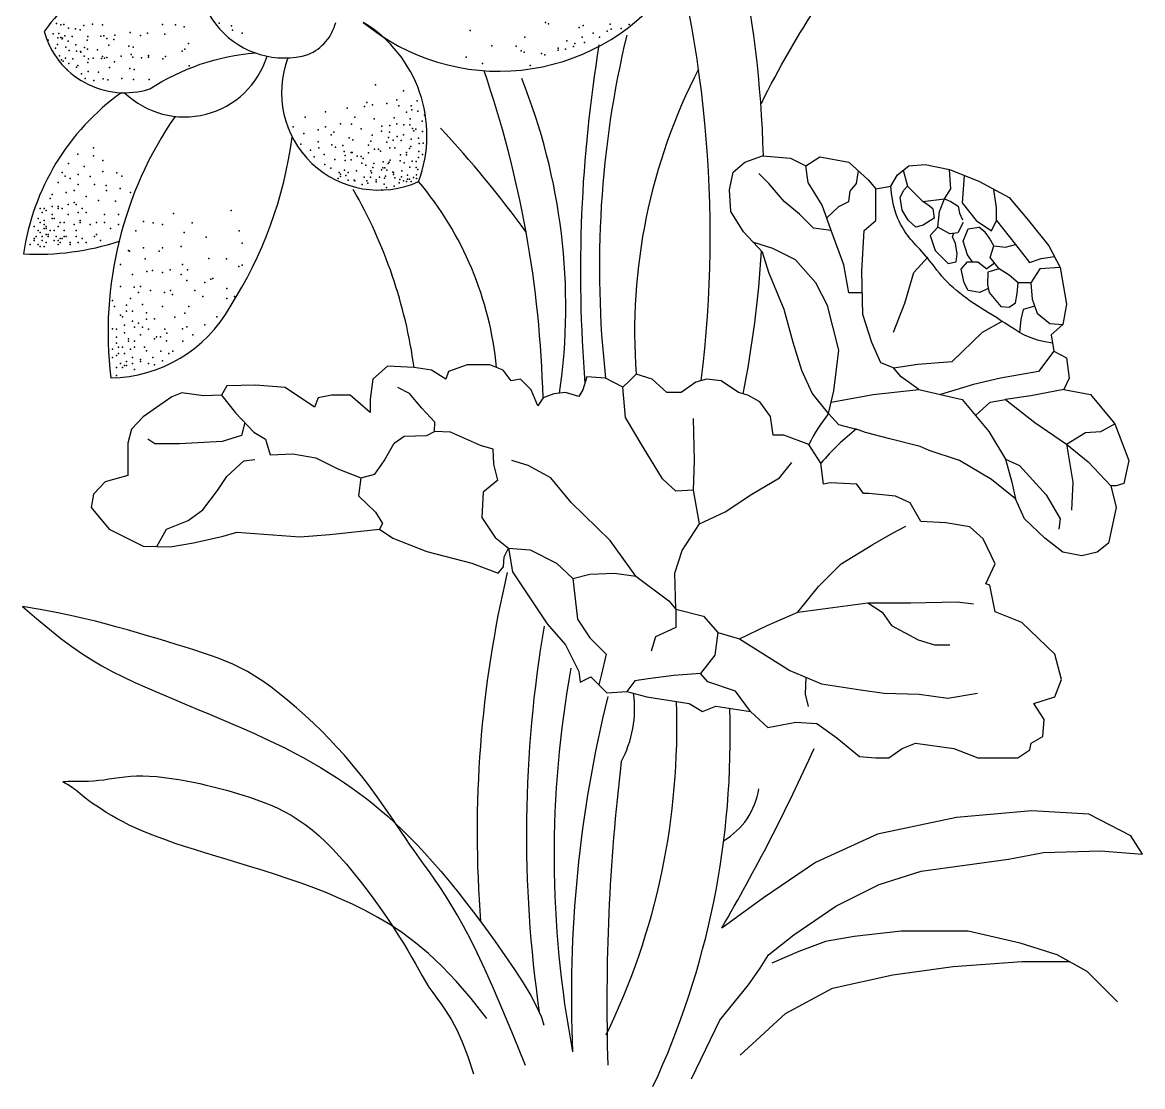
# Model space of a CAD drawing. Header units: millimetres. Extents: x 12377 to 30673, y 89761 to 101952.
# Drawn here: x 23471.8 to 23818.9, y 98229.8 to 98559.6 of the extents above; entities that cross this region are included whole.
import ezdxf

# ---------------------------------------------------------------- set-up
doc = ezdxf.new("R2010")
doc.units = ezdxf.units.MM

# ---------------------------------------------------------------- blocks, each defined once
blk = doc.blocks.new('A$C6EED35F2')
for points in [[(228.98, 412.64, -0.063275), (268.71, 472.71, -0.079218), (346.02, 459.12, 0.232108), (260.96, 484.15, 0.073149), (224.46, 447.37)], [(105.62, 437.77, 0.420644), (199.5, 447.71, 0.531994), (108.91, 448.49, 0.530247)], [(54.38, 454.26, 0.297508), (6.76, 434.92, 0.424749), (39.48, 417.16, -0.125161), (72.18, 428.29)], [(30.68, 415.98, 0.20457), (0.36, 366.01, 0.091658), (29.95, 369.96, 0.091658)], [(47.3, 408.64, 0.18252), (27.39, 327.64, 0.269258), (64.37, 349.67, 0.110481), (83.57, 402.24)]]:
    blk.add_lwpolyline(points, format="xyb")
for points in [[(249.82, 316.55), (244.7, 322.85), (241.54, 329.93), (238.79, 338.6), (236.03, 348.83), (231.3, 360.25), (229.33, 366.55), (223.42, 372.84), (219.48, 379.14), (219.08, 385.83), (220.27, 391.35), (223.81, 394.5), (229.33, 396.46), (238, 395.68), (242.73, 393.31), (247.06, 396.07), (256.12, 394.5), (262.04, 388.98), (264.4, 386.23), (269.13, 387.02), (271.1, 390.56), (274.65, 393.31), (279.77, 393.71), (287.26, 392.13), (296.32, 388.59), (305.78, 383.47), (311.69, 376.39), (317.99, 368.51), (321.54, 361.82), (323.51, 350.41), (322.33, 344.11), (318.78, 340.96), (319.57, 335.84), (323.51, 333.87), (324.3, 327.57), (322.72, 324.03), (331, 322.46), (338.48, 313.4), (342.82, 301.99), (341.24, 294.9), (338.88, 294.11), (337.3, 294.11), (338.88, 287.42), (336.51, 276.4), (332.97, 273.64), (328.24, 272.46), (322.33, 273.64), (316.81, 277.97), (310.5, 283.88), (307.75, 290.18), (300.26, 296.08), (290.41, 301.99), (280.95, 305.13), (278.19, 306.32), (268.73, 308.68), (261.25, 310.65), (259.28, 311.43), (252.97, 313.01), (249.82, 316.55)], [(260.26, 353.95), (256.12, 353.95), (254.55, 362.61), (250.61, 373.24), (247.85, 381.11), (243.51, 388.2), (242.73, 393.31)], [(250.61, 373.24), (245.09, 374.02), (240.76, 378.36), (236.03, 382.29), (231.3, 387.8), (228.15, 390.95)], [(249.23, 377.17), (252.97, 380.72), (256.12, 382.29), (256.52, 385.44), (258.49, 387.8), (259.08, 391.74)], [(272.87, 391.94), (274.25, 387), (278.98, 382.28), (285.68, 383.06), (287.65, 386.21), (287.26, 392.13)], [(291.79, 390.36), (291.19, 381.88), (295.53, 376.37), (300.26, 373.22), (301.83, 376.37), (301.83, 380.31), (301.05, 386.03)], [(277.8, 324.03), (272.28, 327.97), (269.92, 330.72), (265.98, 332.3), (263.22, 338.6), (260.46, 347.26), (260.07, 360.64), (260.85, 373.24), (264.4, 376.39), (264.4, 386.23)], [(319.17, 338.4), (316.77, 338.73), (314.57, 339.27), (312.54, 339.97), (310.69, 340.79), (308.97, 341.7), (307.37, 342.66), (305.88, 343.63), (304.46, 344.57), (303.11, 345.44), (301.82, 346.27), (300.57, 347.04), (299.36, 347.79), (298.19, 348.51), (297.05, 349.23), (295.92, 349.94), (294.81, 350.67), (293.7, 351.42), (292.61, 352.19), (291.54, 352.99), (290.48, 353.81), (289.46, 354.65), (288.46, 355.51), (287.51, 356.39), (286.6, 357.29), (285.74, 358.21), (284.92, 359.14), (284.14, 360.07), (283.39, 361), (282.67, 361.92), (281.97, 362.81), (281.29, 363.68), (280.62, 364.51), (279.96, 365.3), (279.31, 366.05), (278.67, 366.77), (278.04, 367.46), (277.44, 368.11), (276.85, 368.75), (276.29, 369.36), (275.76, 369.96), (275.26, 370.54), (274.78, 371.13), (274.32, 371.73), (273.88, 372.34), (273.44, 373), (273, 373.69), (272.57, 374.45), (272.12, 375.27), (271.66, 376.18), (271.19, 377.19), (270.74, 378.34), (270.31, 379.64), (269.93, 381.14), (269.59, 382.85), (269.32, 384.8), (269.13, 387.02)], [(282.14, 379.95), (282.48, 377.11), (279.13, 374.94), (276.79, 374.27), (274.45, 376.44), (272.61, 379.62), (271.94, 383.63), (273.12, 385.8), (274.25, 387)], [(282.14, 379.95), (280.64, 381.12), (278.98, 382.28)], [(291.5, 375.78), (289.83, 372.6), (287.33, 372.27), (283.65, 374.27), (284.15, 379.12), (285.68, 383.06), (287.66, 382.29), (290, 380.79), (290.33, 378.61), (291.34, 376.61)], [(301.83, 376.37), (307.74, 368.89), (312.08, 363.38), (315.63, 364.56), (319.77, 365.17)], [(283.65, 374.27), (281.31, 371.77), (282.81, 367.09), (286.82, 363.08), (289.33, 363.58), (289.67, 366.09), (289.16, 369.26), (288.16, 371.27), (288.58, 372.44)], [(294.43, 363.58), (292.84, 365.76), (291.5, 369.93), (293.01, 373.77), (296.35, 374.27), (296.35, 374.27)], [(301.05, 368.5), (299.7, 370.93), (298.36, 372.77), (296.35, 374.27)], [(249.82, 316.55), (251.4, 323.64), (252.97, 336.23), (249.43, 350.01), (245.88, 357.1), (239.57, 364.18), (232.48, 367.73), (226.37, 369.69)], [(312.47, 357.08), (308.53, 357.08), (305.77, 359.44), (302.62, 361.41), (299.86, 364.96), (301.05, 368.5), (304.59, 368.11), (307.74, 368.89)], [(269.92, 341.74), (273.46, 350.8), (276.22, 360.25), (280.56, 364.97)], [(299.28, 355.32), (296.69, 354.06), (293.01, 354.73), (291.84, 357.07), (290.84, 361.25), (292.84, 363.58), (296.02, 363.58), (298.86, 361.41), (298.86, 361.41)], [(301.24, 363.18), (298.86, 361.41)], [(302.62, 361.41), (299.19, 360.41), (299.03, 356.57), (299.53, 354.06), (303.21, 349.72), (305.71, 349.56), (307.72, 350.89), (308.22, 353.73), (308.53, 357.08)], [(321.54, 361.82), (315.23, 361.41), (312.47, 357.08), (312.87, 351.97), (314.44, 347.63), (318.38, 344.49), (322.33, 344.11)], [(313.66, 349.8), (310.11, 348.82), (309.32, 345.67), (308.97, 341.7)], [(269.92, 330.72), (277.4, 331.9), (288.04, 332.69), (297.5, 341.74), (303.81, 345.29)], [(319.57, 335.84), (314.84, 329.54), (303.02, 327.57), (294.74, 325.6), (284.5, 322.46)], [(147.31, 295.88), (142.78, 292.17), (142.37, 284.35), (146.49, 278.18), (150.61, 274.89), (151.85, 267.48), (157.61, 258.84), (162.56, 251.43), (168.33, 244.84), (172.45, 236.61), (172.86, 233.32), (176.15, 234.96), (181.1, 230.02), (187.28, 230.44), (193.46, 228.79), (206.64, 226.73), (210.76, 224.26), (214.88, 225.91), (225.59, 224.26), (230.95, 219.32), (239.6, 220.97), (246.19, 220.56), (252.37, 216.03), (259.38, 210.27), (264.32, 209.86), (268.44, 209.86), (272.56, 212.74), (276.68, 214.39), (288.63, 212.74), (296.04, 209.86), (308.4, 209.86), (312.11, 212.33), (312.52, 214.39), (316.23, 216.44), (316.64, 221.79), (313.35, 226.73), (319.94, 228.79), (322, 234.14), (319.94, 241.96), (309.64, 251.84), (301.4, 255.13), (299.75, 263.36), (298.51, 263.77), (301.4, 269.95), (297.69, 277.77), (293.57, 281.47), (286.15, 282.71), (278.33, 283.12), (275.03, 288.88), (270.5, 290.94), (262.26, 291.76), (260.61, 291.76), (258.55, 294.64), (250.31, 295.05), (248.25, 294.64), (247.43, 301.23), (243.72, 306.99), (235.89, 309.87), (232.6, 309.87), (231.77, 315.63), (228.48, 320.16), (224.77, 322.22), (221.88, 323.04), (216.53, 326.74), (212, 327.16), (208.7, 326.33), (204.17, 323.04), (199.64, 323.04), (195.1, 327.16), (190.16, 328.8), (188.1, 326.74), (186.04, 324.69), (180.69, 327.57), (174.92, 327.98), (173.68, 323.86), (172.45, 321.81), (168.33, 323.04), (164.62, 322.63), (161.32, 321.39), (159.67, 318.92), (157.61, 323.86), (154.32, 327.16), (151.43, 326.74), (148.96, 330.04), (144.84, 331.68), (137.84, 331.68), (132.07, 329.63), (131.25, 327.16), (126.71, 330.04), (121.36, 330.86), (113.12, 331.27), (108.59, 327.16), (107.76, 320.98), (107.76, 316.87), (101.58, 322.22), (95.81, 322.22), (91.69, 321.39), (90.46, 318.51), (81.37, 324.66), (72.24, 325.38), (63.36, 325.14), (61.68, 322.26), (56.16, 322.02), (49.43, 322.98), (46.31, 321.78), (41.51, 318.42), (37.43, 315.54), (33.83, 311.71), (32.63, 307.39), (32.63, 300.67), (32.63, 297.32), (25.67, 295.4), (22.06, 291.56), (21.34, 287.48), (26.87, 280.77), (37.43, 275.49), (45.83, 275.25), (53.04, 276.45), (62.16, 278.61), (66.48, 279.81), (85.93, 278.37), (95.29, 279.09), (110.66, 280.77), (114.74, 277.89), (125.3, 273.81), (139.23, 270.21), (147.39, 267.1), (149.07, 269.01), (149.31, 272.13), (150.61, 274.89)], [(147.31, 295.88), (146.06, 300.92), (145.82, 305.48), (141.98, 306.67), (132.62, 310.75), (127.7, 310.99), (127.82, 313.87), (123.74, 318.19), (119.9, 322.74), (116.29, 324.66)], [(207.9, 292.82), (202.49, 292.5), (198.36, 296.31), (192.32, 306.16), (186.92, 315.37), (186.04, 324.69)], [(250.61, 320.09), (263.61, 322.46), (277.8, 324.03), (291.2, 320.88), (299.47, 311.04), (304.59, 302.38), (306.56, 295.29), (307.75, 290.18)], [(322.72, 324.03), (312.47, 322.06), (304.59, 320.88)], [(61.68, 322.26), (66, 316.74), (71.76, 310.75), (75.36, 308.59), (76.8, 303.79), (83.77, 304.03), (90.97, 302.83), (97.69, 299.47), (104.89, 296.6), (109.22, 297.8), (112.1, 301.87), (115.22, 307.39), (118.34, 309.55), (125.3, 309.79), (127.7, 310.99)], [(295.33, 315.96), (299.87, 320.09), (304.59, 320.88), (313.66, 313.79), (323.51, 307.1), (330.21, 301.59), (337.3, 294.11)], [(68.88, 313.75), (67.92, 309.79), (61.92, 307.87), (48.71, 307.15), (41.03, 307.15), (38.87, 308.59)], [(209.81, 282.34), (207.9, 292.82), (208.22, 302.03), (207.9, 315.05)], [(323.51, 307.1), (329.42, 310.65), (334.15, 311.04), (338.48, 313.4)], [(323.51, 307.1), (325.48, 295.29), (325.08, 286.63)], [(41.63, 275.37), (44.63, 280.77), (51.35, 283.4), (55.92, 286.76), (60.48, 292.76), (63.36, 297.08), (68.64, 301.87), (72, 302.35)], [(190.1, 266.14), (182.15, 277.26), (170.07, 289.01), (163.71, 296.63), (156.72, 300.44), (151.63, 302.03)], [(304.59, 302.38), (308.93, 300.41), (317.2, 291.36), (321.54, 283.88), (321.14, 280.73)], [(170.55, 265.42), (175.79, 266.78), (183.42, 267.1), (190.1, 266.14), (200.27, 258.52), (202.49, 255.98), (202.18, 267.1), (204.4, 274.08), (209.81, 282.34), (217.75, 286.15), (226.02, 291.55), (234.6, 296.63), (238.42, 301.39)], [(104.89, 296.6), (104.17, 291.08), (109.46, 286.04), (111.62, 282.45), (110.66, 280.77)], [(240.32, 255.03), (246.68, 262.97), (253.67, 269.95), (263.53, 275.99), (269.57, 279.48), (273.7, 281.7)], [(150.61, 274.89), (157.35, 274.3), (165.51, 270.22), (170.55, 265.42), (171.98, 252.81), (175.79, 247.09), (180.88, 242.01), (179.29, 235.34), (178.63, 232.49)], [(222.2, 246.77), (230.79, 250.9), (240.32, 255.03), (261.94, 257.89), (275.29, 257.89), (289.59, 258.2), (294.68, 257.57)], [(261.94, 257.89), (266.39, 255.03), (269.25, 250.9), (277.51, 246.46), (282.6, 244.87), (287.37, 244.87)], [(0, 256.81), (4.41, 253), (8.36, 249.7), (11.95, 246.85), (15.27, 244.36), (18.42, 242.17), (21.5, 240.2), (24.61, 238.38), (27.84, 236.65), (31.27, 234.93), (34.89, 233.23), (38.64, 231.54), (42.48, 229.87), (46.38, 228.22), (50.28, 226.59), (54.15, 224.99), (57.94, 223.41), (61.61, 221.87), (65.16, 220.35), (68.6, 218.86), (71.93, 217.38), (75.15, 215.91), (78.26, 214.43), (81.27, 212.96), (84.17, 211.47), (86.98, 209.97), (89.7, 208.45), (92.34, 206.91), (94.89, 205.35), (97.37, 203.77), (99.79, 202.15), (102.14, 200.51), (104.44, 198.84), (106.69, 197.14), (108.91, 195.38), (111.1, 193.56), (113.29, 191.66), (115.49, 189.66), (117.71, 187.55), (119.97, 185.31), (122.28, 182.92), (124.65, 180.38), (127.09, 177.66), (129.61, 174.75), (132.2, 171.66), (134.88, 168.36), (137.64, 164.85), (140.5, 161.11), (143.45, 157.14), (146.49, 152.96), (149.52, 148.64), (152.44, 144.33), (155.14, 140.14), (157.51, 136.2), (159.45, 132.62), (160.85, 129.52), (161.59, 127.04)], [(155.88, 114.58), (152.19, 123.68), (148.9, 131.59), (145.95, 138.44), (143.3, 144.35), (140.9, 149.46), (138.71, 153.89), (136.67, 157.76), (134.75, 161.21), (132.9, 164.34), (131.11, 167.21), (129.38, 169.85), (127.71, 172.29), (126.1, 174.58), (124.54, 176.75), (123.04, 178.82), (121.59, 180.85), (120.18, 182.85), (118.81, 184.85), (117.45, 186.85), (116.1, 188.85), (114.73, 190.87), (113.34, 192.92), (111.91, 194.99), (110.41, 197.11), (108.85, 199.28), (107.2, 201.49), (105.47, 203.75), (103.64, 206.05), (101.7, 208.38), (99.65, 210.76), (97.48, 213.18), (95.17, 215.63), (92.74, 218.1), (90.2, 220.58), (87.58, 223.02), (84.92, 225.4), (82.25, 227.68), (79.6, 229.84), (77, 231.83), (74.48, 233.62), (72.06, 235.2), (69.73, 236.58), (67.45, 237.8), (65.19, 238.88), (62.92, 239.85), (60.62, 240.75), (58.24, 241.6), (55.77, 242.45), (53.17, 243.3), (50.46, 244.16), (47.65, 245.04), (44.74, 245.92), (41.77, 246.81), (38.73, 247.71), (35.64, 248.6), (32.52, 249.5), (29.36, 250.39), (26.1, 251.28), (22.67, 252.17), (18.97, 253.07), (14.94, 253.98), (10.48, 254.9), (5.53, 255.84), (0, 256.81)], [(202.49, 255.98), (202.49, 250.27), (196.14, 247.41), (194.87, 242.96)], [(202.49, 255.98), (211.08, 253.76), (215.53, 248.68), (214.57, 241.69), (210.12, 235.98)], [(215.53, 248.68), (222.2, 246.77), (237.78, 236.93), (247.63, 232.8), (259.71, 230.9), (267.02, 229.94), (277.83, 229.62), (286.73, 228.35), (295.95, 229.94)], [(225.59, 224.26), (220.93, 230.58), (212.35, 233.44), (210.12, 235.98), (201.86, 235.34), (193.91, 234.39), (189.78, 233.75), (187.28, 230.44)], [(242.71, 234.86), (242.55, 229.62), (243.5, 225.81)], [(143.93, 129.11), (139.02, 135.29), (134.41, 140.63), (130.05, 145.23), (125.87, 149.19), (121.85, 152.59), (117.92, 155.54), (114.04, 158.12), (110.15, 160.43), (106.24, 162.55), (102.28, 164.51), (98.3, 166.32), (94.31, 167.99), (90.31, 169.55), (86.33, 171), (82.38, 172.37), (78.46, 173.67), (74.59, 174.91), (70.78, 176.09), (67.06, 177.23), (63.43, 178.33), (59.92, 179.39), (56.54, 180.42), (53.3, 181.42), (50.23, 182.41), (47.33, 183.37), (44.6, 184.33), (42.02, 185.27), (39.6, 186.21), (37.31, 187.15), (35.15, 188.1), (33.11, 189.05), (31.18, 190.02), (29.34, 191), (27.61, 191.98), (25.98, 192.96), (24.46, 193.92), (23.06, 194.86), (21.77, 195.75), (20.61, 196.59), (19.57, 197.37), (18.66, 198.08), (17.86, 198.72), (17.16, 199.3), (16.53, 199.82), (15.96, 200.28), (15.44, 200.68), (14.95, 201.04), (14.46, 201.35), (13.98, 201.62), (13.52, 201.86), (13.12, 202.05), (12.83, 202.22), (12.67, 202.35), (12.67, 202.45), (12.88, 202.52), (13.34, 202.56), (14.05, 202.59), (15.01, 202.59), (16.16, 202.6), (17.48, 202.61), (18.93, 202.63), (20.46, 202.68), (22.04, 202.77), (23.64, 202.91), (25.22, 203.1), (26.8, 203.32), (28.4, 203.56), (30.03, 203.8), (31.72, 204.01), (33.48, 204.17), (35.34, 204.28), (37.32, 204.29), (39.43, 204.21), (41.64, 204.04), (43.92, 203.79), (46.22, 203.47), (48.52, 203.11), (50.77, 202.71), (52.94, 202.29), (54.99, 201.87), (56.9, 201.45), (58.69, 201.03), (60.39, 200.61), (62.04, 200.17), (63.67, 199.72), (65.31, 199.23), (66.99, 198.71), (68.76, 198.15), (70.63, 197.54), (72.6, 196.87), (74.65, 196.12), (76.76, 195.27), (78.91, 194.33), (81.1, 193.26), (83.29, 192.06), (85.47, 190.71), (87.64, 189.2), (89.78, 187.54), (91.91, 185.71), (94.04, 183.74), (96.15, 181.61), (98.27, 179.34), (100.4, 176.92), (102.53, 174.36), (104.68, 171.67), (106.82, 168.88), (108.92, 166.04), (110.97, 163.19), (112.92, 160.36), (114.77, 157.61), (116.48, 154.96), (118.04, 152.47), (119.41, 150.16), (120.64, 148.02), (121.76, 146.02), (122.81, 144.13), (123.83, 142.32), (124.87, 140.57), (125.95, 138.84), (127.13, 137.12), (128.42, 135.35), (129.83, 133.43), (131.34, 131.24), (132.93, 128.65), (134.58, 125.56), (136.29, 121.83), (138.02, 117.35), (139.77, 111.99)], [(207.32, 110.43), (216.15, 128.6), (224.99, 139.5), (228.62, 144.69), (231.22, 148.84), (239.01, 155.07), (252, 163.89), (265.51, 170.64), (278.5, 174.79), (305.52, 178.43), (316.43, 180.5), (334.1, 181.02), (347.09, 179.98), (343.45, 185.69), (330.46, 192.44), (312.8, 193.48), (289.42, 191.4), (264.99, 186.21), (245.77, 177.39), (229.66, 166.49), (216.67, 157.14)], [(339.3, 134.31), (329.94, 143.65), (320.59, 148.84), (309.16, 152.47), (293.05, 156.11), (282.14, 156.11), (272.27, 156.11), (257.72, 154.55), (248.89, 152.99), (240.57, 149.88), (232.26, 146.24)], [(222.39, 117.69), (236.42, 130.67), (250.97, 138.46), (269.67, 142.61), (288.38, 145.21), (309.68, 146.76), (324.33, 146.76)]]:
    blk.add_lwpolyline(points)
for centre, radius, start, end in [((-109.45, 388.03), 339.14, 1.4208, 23.8372), ((-152.24, 371.82), 365.37, 352.9139, 18.0061), ((81.09, 453.48), 26.72, 156.693, 286.2119), ((82.81, 441.38), 14.72, 292.9371, 345.8031), ((84.43, 402.75), 40.92, 339.5152, 58.8207), ((605.13, 360.51), 432.22, 170.6451, 184.5902), ((488.99, 361.83), 310.21, 166.578, 186.3411), ((50.25, 435.23), 26.75, 226.0636, 342.7315), ((110.44, 415.96), 30.16, 158.9736, 294.1303), ((-177.42, 312.66), 338.86, 1.4769, 18.966), ((-21.41, 349.63), 189.78, 351.8837, 21.8753), ((367.74, 341.67), 178.05, 152.7207, 184.1452), ((-105.23, 184.59), 322.01, 35.7658, 43.1955), ((-28.45, 310.39), 151.2, 7.7804, 29.9942), ((42.8, 321.07), 104.56, 5.3746, 40.1096), ((-109.45, 388.03), 339.14, 348.881, 356.4214), ((287.74, 285.63), 48.93, 140.8076, 154.117), ((306.08, 251.09), 77.16, 128.0805, 139.4754), ((493.92, 186.69), 353.02, 166.8083, 184.4782), ((540.08, 186.11), 383.9, 170.3224, 188.2426), ((490.12, 179.63), 325.38, 169.7257, 190.7752), ((154.51, 225.2), 35.19, 331.8575, 7.6288), ((556.05, 136.13), 385.96, 166.1009, 182.5736), ((-14.92, 219.19), 217.71, 334.0693, 2.1492), ((-37.28, 216.22), 256.6, 335.0541, 2.0162), ((-280.95, 448.5), 576.64, 329.65181, 335.86934), ((809.63, 133.92), 628.53, 173.17624, 181.75711), ((206.04, 203.54), 22.35, 300.0728, 351.6445)]:
    blk.add_arc(centre, radius, start, end)
for p in [(10.58, 437.38), (60.97, 437.52), (162.11, 437.73), (9.56, 434.18), (11.32, 434.34), (11.94, 437.06), (12.82, 437.15), (14.26, 435.95), (16.5, 435.72), (17.86, 435.41), (17.86, 435.41), (19.05, 436.85), (21.76, 437.24), (24.8, 436.96), (33.43, 434.68), (38.81, 434.45), (43.41, 437.1), (44.14, 434.07), (47.39, 437.03), (50.1, 436.41), (64.78, 436.74), (65.12, 435.39), (68.06, 434.41), (138.71, 435.22), (163.06, 437.29), (172.55, 436.15), (173.79, 436.78), (176.87, 434.4), (181.24, 435.04), (182.1, 437.26), (182.48, 435.67), (185.48, 435.83), (187.96, 437.08), (7.97, 432.25), (10.88, 430.92), (11, 432.99), (11.88, 433.07), (12.36, 432.67), (12.46, 432.84), (13.16, 433.63), (14.2, 431.96), (15.39, 433.4), (16.53, 430.85), (20.04, 432.22), (20.26, 433.43), (24.33, 433.51), (25.2, 433.6), (26.16, 432.8), (26.81, 430.66), (28.34, 432.42), (28.65, 433.78), (36.63, 433.66), (51.48, 431.24), (145.47, 430.52), (155.66, 433.22), (168.71, 432.03), (171.14, 431.26), (173.43, 433.17), (174.21, 431.56), (178.82, 433.18), (10.21, 429.8), (11.54, 427.43), (13.5, 430.12), (14.49, 429.04), (16.72, 428.81), (18.05, 428.79), (18.08, 428.5), (18.08, 428.5), (19.19, 427.28), (19.27, 429.94), (20.21, 429.43), (23.32, 429.29), (24.85, 427.22), (30.6, 427.32), (33.02, 430.37), (33.66, 427.77), (34.23, 426.95), (34.37, 430.05), (39.03, 427.54), (39.09, 426.97), (44.37, 427.16), (49.5, 428.85), (50.32, 429.49), (137.49, 427.04), (153, 430.38), (154.54, 428.96), (155.49, 428.53), (160.88, 428.12), (161.83, 427.68), (165.97, 429.75), (166.05, 429.19), (168.27, 429.5), (170.77, 430.33), (11.23, 426.07), (12.11, 426.16), (12.59, 425.76), (13.38, 426.72), (14.43, 425.05), (15.62, 426.49), (16.75, 423.94), (17.15, 424.42), (20.26, 425.31), (20.49, 426.51), (21.9, 426.66), (24.55, 426.6), (25.43, 426.68), (26.21, 426.9), (27.03, 423.75), (28.56, 425.51), (33.24, 423.45), (36.86, 426.74), (43.55, 426.51), (51.7, 424.33), (142.6, 425), (157.34, 424.39), (13.72, 423.21), (18.28, 421.87), (19.41, 420.37), (20.43, 422.52), (23.54, 422.37), (25.07, 420.3), (26.43, 419.99), (30.82, 420.41), (34.45, 420.04), (34.6, 423.14), (39.31, 420.06), (22.12, 419.75), (109.44, 418.42), (118.12, 416.53), (116.07, 413.76), (122.29, 413.48), (93.94, 410.03), (100.68, 411.19), (106.02, 411.74), (106.7, 412.95), (108.53, 412.24), (112.91, 412.67), (116.61, 411.87), (119.01, 409.9), (120.45, 411.89), (120.68, 410.72), (122.54, 410.26), (87.66, 408.4), (98.59, 406.31), (101.96, 406.19), (103.01, 408.4), (108.96, 407.87), (115.2, 408.21), (116.03, 406.31), (120.15, 407.86), (123.86, 407.19), (124.57, 409.02), (83.94, 405.38), (87.19, 403.29), (91.61, 404.45), (93.94, 405.38), (95.65, 402.88), (96.5, 403.75), (105.02, 404.81), (108.36, 402.82), (111.27, 404.03), (111.38, 405.61), (113.72, 403.78), (113.84, 405.78), (118.05, 402.96), (118.19, 406.07), (120.06, 405.99), (120.91, 404.92), (121.24, 404.2), (121.87, 404.66), (123.94, 403.99), (86.26, 400.04), (91.61, 400.73), (95.83, 399.79), (99.24, 399.61), (101.22, 402.01), (102.43, 401.33), (107.28, 399.71), (107.96, 400.93), (112.95, 400.7), (113.47, 402.13), (114.85, 401.24), (116.15, 402.42), (117.34, 401.12), (120.39, 399.26), (120.49, 401.6), (122.77, 401.9), (122.92, 400.24), (124.17, 400.33), (17.18, 396.93), (22.03, 398.87), (22.03, 396.45), (89.29, 398.18), (90.45, 396.09), (91.84, 398.88), (93.47, 396.78), (97.05, 399.11), (99.75, 397.71), (99.98, 396.55), (101.9, 397.49), (102.18, 397.45), (103.77, 396.32), (105.01, 396.26), (107.23, 397.38), (109.15, 398.53), (110.39, 398.48), (110.99, 397.83), (113.87, 398.87), (115.39, 398.87), (117.14, 396.76), (119.01, 396.68), (119.06, 397.46), (119.98, 398.64), (122.72, 395.88), (122.81, 397.75), (123.94, 396.81), (14.27, 394.03), (19.12, 393.06), (24.94, 395), (93.7, 393.76), (95.57, 392.6), (96.8, 395.23), (99.98, 394.93), (101.85, 395.16), (105.16, 394.19), (105.6, 395.61), (106.38, 393.51), (108.55, 392.82), (108.9, 394.02), (111.67, 392.68), (111.67, 392.68), (111.76, 394.54), (112.35, 392.72), (113.3, 393.99), (113.63, 394.46), (113.94, 395.04), (117.06, 394.9), (117.06, 394.9), (118.27, 394.22), (120.09, 392.88), (120.8, 394.72), (121.96, 392.8), (122.04, 394.67), (12.35, 391.3), (13.3, 390.15), (14.83, 389.43), (17.32, 390.68), (21.05, 390.05), (24.94, 391.6), (29.31, 391.12), (30.76, 390.15), (97.89, 389.35), (98.12, 391.21), (98.59, 390.74), (98.59, 390.05), (99.77, 391.97), (100.22, 390.28), (100.91, 388.89), (100.99, 391.29), (102.8, 388.9), (103.51, 391.8), (105.92, 389.82), (107.86, 389.82), (107.92, 391.77), (108.19, 391.12), (109.63, 389.03), (110.62, 389.76), (111.3, 392.04), (112.15, 389.54), (112.47, 390.11), (112.89, 392), (114.78, 391.36), (114.99, 390.62), (115.02, 391.25), (115.4, 389.59), (116.96, 389.12), (117.45, 389.89), (117.54, 391.75), (119.29, 389.18), (119.35, 390.42), (119.92, 389.15), (121.19, 389.71), (122.08, 390.51), (122.08, 389.35), (122.55, 392.15), (11.1, 388.19), (16.08, 385.71), (17.32, 387.57), (22.3, 387.57), (25.91, 387.24), (26.03, 385.71), (30.28, 386.27), (103.01, 388.65), (105.23, 387.54), (106.76, 388.63), (107.08, 387.9), (109.6, 388.4), (111.36, 385.83), (112.07, 387.67), (112.77, 386.6), (115.2, 386.99), (116.74, 388.05), (118.12, 388.65), (119.05, 388.42), (120.51, 388.5), (8.62, 383.22), (9.24, 384.46), (13.59, 385.08), (16.08, 381.98), (19.81, 383.84), (23.54, 382.6), (28.82, 382.4), (33.49, 385.08), (5.51, 380.12), (6.13, 378.87), (6.75, 380.12), (7.37, 379.49), (9.24, 380.74), (11.1, 380.74), (11.1, 380.12), (12.35, 380.12), (14.21, 381.36), (16.7, 381.36), (17.32, 378.87), (18.57, 380.12), (19.81, 378.87), (46.77, 378.52), (64.72, 379.49), (4.88, 377.01), (5.51, 375.77), (5.51, 375.77), (6.75, 376.39), (6.75, 375.15), (6.75, 375.15), (9.24, 378.25), (9.24, 377.01), (9.86, 377.01), (11.73, 375.77), (12.97, 375.77), (12.97, 375.77), (14.21, 378.25), (16.08, 375.15), (17.94, 376.39), (17.94, 375.77), (21.05, 375.15), (22.92, 375.77), (25.41, 378.25), (25.41, 375.77), (29.76, 378.25), (29.76, 375.15), (37.56, 376.1), (40.47, 375.61), (43.38, 375.13), (52.59, 375.61), (3.64, 374.52), (4.26, 371.42), (4.88, 373.28), (5.51, 372.66), (6.13, 371.42), (6.75, 373.9), (7.37, 374.52), (7.37, 373.9), (7.37, 372.04), (7.99, 372.04), (7.99, 372.04), (7.99, 371.42), (8.62, 373.28), (9.86, 373.28), (10.48, 371.42), (11.1, 374.52), (12.97, 373.28), (12.97, 371.42), (13.59, 371.42), (16.7, 373.28), (16.7, 371.42), (22.3, 371.42), (22.92, 372.04), (27.27, 373.9), (35.13, 373.19), (50.17, 372.71), (67.14, 373.19), (2.4, 368.93), (3.64, 370.8), (3.64, 370.18), (4.88, 368.93), (5.51, 368.31), (6.13, 370.18), (6.75, 368.31), (7.37, 369.55), (9.86, 370.18), (11.1, 370.18), (11.1, 368.93), (11.73, 370.8), (11.73, 369.55), (12.35, 370.8), (14.83, 369.55), (14.83, 368.93), (17.32, 369.55), (18.57, 370.8), (19.81, 369.55), (24.16, 370.18), (49.2, 368.35), (56.96, 371.25), (68.11, 369.31), (32.87, 367.07), (33.19, 366.89), (37.56, 367.86), (38.04, 364.47), (42.41, 366.89), (43.38, 367.86), (57.74, 364.58), (63.26, 364.47), (30.38, 362.72), (45.8, 361.08), (49.66, 362.72), (51.14, 361.08), (67.07, 362.1), (68.11, 362.53), (34.11, 359.61), (38.53, 360.59), (40.33, 360.86), (43.44, 360.24), (49.2, 359.62), (50.9, 357.75), (58.41, 358.17), (58.99, 358.37), (30.38, 355.89), (34.65, 355.75), (36.6, 355.89), (39.71, 354.64), (45.93, 354.64), (53.39, 354.64), (56.5, 357.13), (63.34, 355.27), (27.89, 351.54), (33.49, 352.16), (35.98, 354.02), (44.06, 354.02), (46.55, 353.4), (55.88, 352.78), (63.34, 352.16), (65.69, 352.84), (28.52, 349.68), (32.26, 350.17), (32.26, 348.3), (34.13, 348.3), (37.22, 350.3), (38.47, 347.81), (43.44, 349.68), (50.35, 347.68), (51.52, 349.68), (30.39, 347.05), (31, 346.57), (31.64, 343.94), (34.13, 345.18), (36, 344.56), (38.5, 345.81), (40.95, 345.95), (47.23, 346.43), (56.5, 344.08), (60.23, 346.57), (27.89, 342.84), (29.14, 342.69), (29.14, 340.2), (31.62, 341.6), (34.75, 343.32), (36.6, 340.98), (37.25, 343.32), (39.12, 342.69), (41.57, 340.36), (42.82, 340.36), (44.11, 342.69), (44.74, 341.45), (49.66, 342.84), (50.9, 343.46), (52.77, 340.98), (29.14, 338.33), (29.76, 337.08), (31.01, 337.08), (32.87, 339.74), (32.88, 338.95), (34.75, 338.95), (34.75, 337.08), (34.75, 337.08), (37.87, 337.08), (40.95, 339.74), (44.68, 339.11), (49.73, 338.95), (27.89, 336.46), (27.89, 333.97), (29.14, 334.59), (29.76, 335.21), (31.64, 335.21), (33.51, 336.46), (34.13, 333.97), (36.63, 333.34), (38.47, 336.01), (40.37, 333.97), (42.87, 335.84), (45.36, 335.21), (46.61, 335.84), (29.14, 330.85), (30.39, 332.1), (31.01, 330.85), (31.64, 331.47), (32.26, 332.72), (32.26, 331.47), (34.13, 332.1), (34.75, 330.23), (36.63, 332.72), (39.12, 332.1), (40.95, 331.66), (43.44, 332.9), (29.14, 328.36)]:
    blk.add_point(p)

msp = doc.modelspace()

# ---------------------------------------------------------------- block references
msp.add_blockref('A$C6EED35F2', (23471.78, 98121.83))

doc.saveas('drawing.dxf')
